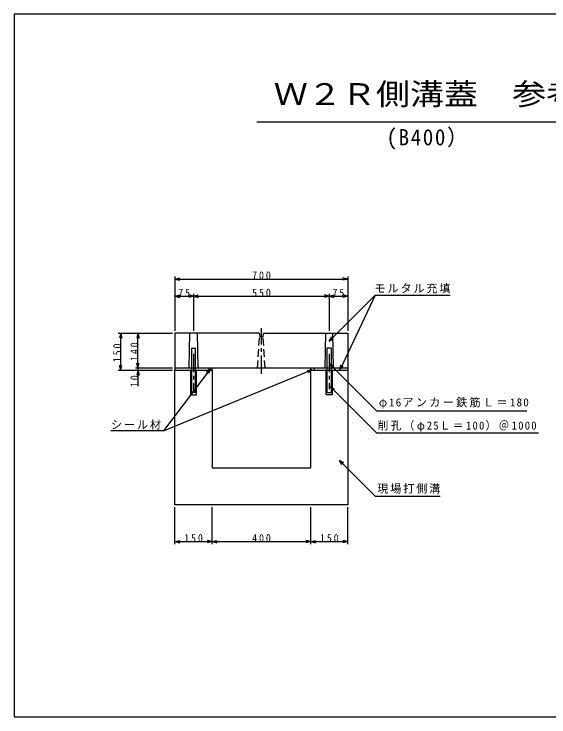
# Model space of a CAD drawing. Units: millimetres on the paper, enlarged 20 times, with parts at other scales. Extents: x -8261 to 8589, y -8275 to 4017.
# Drawn here: x -2209 to 681, y -8082 to -4282 of the extents above; entities that cross this region are included whole.
import ezdxf
from ezdxf.enums import TextEntityAlignment as Align

# ---------------------------------------------------------------- set-up
doc = ezdxf.new("R2010")
doc.units = ezdxf.units.MM
doc.header["$LTSCALE"] = 20
doc.linetypes.add('CHAIN1', pattern=[8, 5, -1, 1, -1])
doc.linetypes.add('DASHED2', pattern=[3, 2, -1])
for name, color, linetype in [('1-9', 3, 'Continuous'), ('1-F', 7, 'Continuous'), ('3-0', 4, 'Continuous')]:
    doc.layers.add(name, color=color, linetype=linetype)
doc.styles.add('ＭＳ ゴシック', font='')
doc.styles.get('ＭＳ ゴシック').set_extended_font_data('MS Gothic')

msp = doc.modelspace()

# ---------------------------------------------------------------- linework, layer by layer
at = {"layer": '1-9', "color": 4}
msp.add_line((-897.41, -4864.15), (1875.91, -4864.13), dxfattribs=at)
at = {"layer": '1-F'}
for p, q in [((3351.25, -4281.72), (-2208.75, -4281.72)), ((-2208.75, -4281.72), (-2208.75, -8081.72)), ((-2208.75, -8081.72), (3351.25, -8081.72))]:
    msp.add_line(p, q, dxfattribs=at)
at = {"layer": '3-0'}
for p, q in [((-1339.16, -5700.77), (-1339.16, -5794.1)), ((-1339.16, -5714.1), (-1313.4, -5707.2)), ((-1339.16, -5714.1), (-1313.4, -5721)), ((-1339.16, -5714.1), (-405.83, -5714.1)), ((-405.83, -5714.1), (-431.58, -5707.2)), ((-405.83, -5714.1), (-431.58, -5721)), ((-405.83, -5700.77), (-405.83, -5794.1)), ((-1339.16, -5794.1), (-1339.16, -5994.1)), ((-1339.16, -5807.43), (-1313.4, -5800.53)), ((-1339.16, -5807.43), (-1239.16, -5807.43)), ((-1339.16, -5807.43), (-1313.4, -5814.33)), ((-1239.16, -5807.43), (-1264.92, -5800.53)), ((-1239.16, -5807.43), (-1264.92, -5814.33)), ((-1239.16, -5794.1), (-1239.16, -5994.1)), ((-1239.16, -5807.43), (-1213.4, -5800.53)), ((-1239.16, -5807.43), (-1213.4, -5814.33)), ((-1239.16, -5807.43), (-505.83, -5807.43)), ((-505.83, -5807.43), (-531.58, -5800.53)), ((-505.83, -5807.43), (-531.58, -5814.33)), ((-505.83, -5794.1), (-505.83, -5994.1)), ((-505.83, -5807.43), (-480.07, -5800.53)), ((-505.83, -5807.43), (-405.83, -5807.43)), ((-505.83, -5807.43), (-480.07, -5814.33)), ((-405.83, -5807.43), (-431.58, -5800.53)), ((-405.83, -5807.43), (-431.58, -5814.33)), ((-405.83, -5794.1), (-405.83, -5994.1)), ((-257.75, -5802.11), (148.45, -5802.11)), ((-1645.83, -6007.43), (-1552.49, -6007.43)), ((-1632.49, -6007.43), (-1625.59, -6033.19)), ((-1552.49, -6007.43), (-1352.49, -6007.43)), ((-1539.16, -6007.43), (-1532.26, -6033.19)), ((-505.83, -6050.18), (-492.49, -6027.09)), ((-505.83, -6050.18), (-482.73, -6036.85)), ((-1632.49, -6207.43), (-1639.39, -6181.67)), ((-1632.49, -6207.43), (-1625.59, -6181.67)), ((-1539.16, -6194.1), (-1546.06, -6168.34)), ((-1539.16, -6194.1), (-1546.06, -6168.34)), ((-1539.16, -6194.1), (-1532.26, -6168.34)), ((-1539.16, -6194.1), (-1532.26, -6168.34)), ((-505.83, -6170.28), (-249.94, -6426.17)), ((-505.83, -6170.28), (-482.73, -6183.61)), ((-505.83, -6170.28), (-492.49, -6193.38)), ((-447.49, -6203.46), (-442.38, -6177.29)), ((-447.49, -6203.46), (-429.97, -6183.35)), ((-1645.83, -6207.43), (-1552.49, -6207.43)), ((-1552.49, -6194.1), (-1352.49, -6194.1)), ((-1552.49, -6207.43), (-1352.49, -6207.43)), ((-1539.16, -6207.43), (-1546.06, -6233.19)), ((-1539.16, -6194.1), (-1539.16, -6293.1)), ((-1539.16, -6207.43), (-1532.26, -6233.19)), ((-1148.65, -6200.92), (-1400.98, -6534.72)), ((-1400.98, -6534.72), (-599.74, -6204.56)), ((-1148.65, -6200.92), (-1169.69, -6217.31)), ((-1148.65, -6200.92), (-1158.68, -6225.63)), ((-599.74, -6204.56), (-625.89, -6209.78)), ((-599.74, -6204.56), (-619.77, -6222.16)), ((-500.5, -6295.57), (-250.9, -6545.18)), ((-500.5, -6295.57), (-477.41, -6308.91)), ((-500.5, -6295.57), (-487.17, -6318.67)), ((-249.94, -6426.17), (562.12, -6426.17)), ((-1400.98, -6534.72), (-1685.21, -6534.72)), ((-250.9, -6545.18), (625.78, -6545.18)), ((-451.95, -6693.69), (-257.31, -6888.33)), ((-451.95, -6693.69), (-428.86, -6707.03)), ((-451.95, -6693.69), (-438.62, -6716.79)), ((-257.31, -6888.33), (93.5, -6888.33)), ((-1339.16, -7147.43), (-1339.16, -6947.43)), ((-1139.16, -7147.43), (-1139.16, -6947.43)), ((-605.83, -7147.43), (-605.83, -6947.43)), ((-405.83, -7147.43), (-405.83, -6947.43)), ((-1339.16, -7134.1), (-1313.4, -7127.2)), ((-1339.16, -7134.1), (-1139.16, -7134.1)), ((-1339.16, -7134.1), (-1313.4, -7141)), ((-1139.16, -7134.1), (-1164.92, -7127.2)), ((-1139.16, -7134.1), (-1164.92, -7141)), ((-1139.16, -7134.1), (-1113.4, -7127.2)), ((-1139.16, -7134.1), (-1113.4, -7141)), ((-1139.16, -7134.1), (-605.83, -7134.1)), ((-605.83, -7134.1), (-631.58, -7127.2)), ((-605.83, -7134.1), (-631.58, -7141)), ((-605.83, -7134.1), (-580.07, -7127.2)), ((-605.83, -7134.1), (-405.83, -7134.1)), ((-605.83, -7134.1), (-580.07, -7141)), ((-405.83, -7134.1), (-431.58, -7127.2)), ((-405.83, -7134.1), (-431.58, -7141))]:
    msp.add_line(p, q, dxfattribs=at)
at = {"layer": '3-0', "color": 7, "linetype": 'CHAIN1'}
for p, q in [((-872.49, -6227.43), (-872.49, -5980.77)), ((-1239.16, -6118.1), (-1239.16, -6315.5)), ((-505.83, -6118.1), (-505.83, -6309.68))]:
    msp.add_line(p, q, dxfattribs=at)
at = {"layer": '3-0', "color": 2}
for p, q in [((-1339.16, -6007.43), (-1339.16, -6194.1)), ((-886.49, -6007.43), (-1339.16, -6007.43)), ((-1262.49, -6194.1), (-1259.16, -6007.43)), ((-1219.16, -6007.43), (-1215.83, -6194.1)), ((-886.49, -6007.43), (-882.49, -6011.68)), ((-882.49, -6011.68), (-881.16, -6027.43)), ((-882.49, -6027.43), (-862.49, -6027.43)), ((-862.49, -6011.68), (-863.83, -6027.43)), ((-858.49, -6007.43), (-862.49, -6011.68)), ((-858.49, -6007.43), (-405.83, -6007.43)), ((-525.83, -6007.43), (-529.16, -6194.1)), ((-482.49, -6194.1), (-485.83, -6007.43)), ((-405.83, -6007.43), (-405.83, -6194.1)), ((-1249.83, -6087.43), (-1228.49, -6087.43)), ((-1249.83, -6087.43), (-1249.83, -6327.43)), ((-1228.49, -6327.43), (-1228.49, -6087.43)), ((-495.16, -6087.43), (-516.49, -6087.43)), ((-516.49, -6327.43), (-516.49, -6087.43)), ((-495.16, -6087.43), (-495.16, -6327.43)), ((-1339.16, -6194.1), (-1339.16, -6207.43)), ((-1339.16, -6194.1), (-405.83, -6194.1)), ((-1156.94, -6194.1), (-1156.94, -6207.43)), ((-1139.16, -6207.43), (-1139.16, -6734.1)), ((-605.83, -6207.43), (-605.83, -6194.1)), ((-588.05, -6194.1), (-588.05, -6207.43)), ((-405.83, -6194.1), (-405.83, -6207.43)), ((-1228.49, -6327.43), (-1249.83, -6327.43)), ((-516.49, -6327.43), (-495.16, -6327.43)), ((-1139.16, -6734.1), (-605.83, -6734.1)), ((-405.83, -6934.1), (-1339.16, -6934.1))]:
    msp.add_line(p, q, dxfattribs=at)
at = {"layer": '3-0', "color": 2, "linetype": 'DASHED2'}
for p, q in [((-892.49, -6194.1), (-882.49, -6027.43)), ((-852.49, -6194.1), (-862.49, -6027.43))]:
    msp.add_line(p, q, dxfattribs=at)
at = {"layer": '3-0'}
for points in [[(-505.83, -6050.18), (-257.75, -5802.11), (-447.49, -6203.46)], [(-1632.49, -6207.43), (-1632.49, -6007.43), (-1639.39, -6033.19)], [(-1539.16, -6194.1), (-1539.16, -6007.43), (-1546.06, -6033.19)]]:
    msp.add_lwpolyline(points, dxfattribs=at)
at = {"layer": '3-0', "color": 2}
for points in [[(-1339.16, -6934.1), (-1339.16, -6207.43), (-1139.16, -6207.43), (-1139.16, -6194.1)], [(-1255.83, -6207.43), (-1255.83, -6340.77), (-1222.49, -6340.77), (-1222.49, -6207.43)], [(-605.83, -6734.1), (-605.83, -6207.43), (-405.83, -6207.43), (-405.83, -6934.1)], [(-489.16, -6207.43), (-489.16, -6340.77), (-522.49, -6340.77), (-522.49, -6207.43)]]:
    msp.add_lwpolyline(points, dxfattribs=at)

# ---------------------------------------------------------------- texts
at = {"layer": '1-9', "color": 2, "style": 'ＭＳ ゴシック', "width": 1.15}
msp.add_text(' Ｗ２Ｒ側溝蓋\u3000参考施工断面図 ', height=117.3, dxfattribs=at).set_placement((-897.41, -4807.95), align=Align.BOTTOM_LEFT)
at = {"layer": '1-9', "insert": (-196.47, -5014.96), "char_height": 87.98, "attachment_point": 7, "style": 'ＭＳ ゴシック'}
msp.add_mtext('\\T1.15;\\W0.95;(B400）', dxfattribs=at)
at = {"layer": '3-0', "color": 7, "char_height": 43.99, "attachment_point": 7, "style": 'ＭＳ ゴシック'}
for s, insert in [('\\T1.38;\\W0.9;700', (-922.49, -5717.43)), ('\\T1.17;モルタル充填', (-261.55, -5791.85)), ('\\T1.36;\\W0.9;75', (-1321.66, -5810.77)), ('\\T1.38;\\W0.9;550', (-922.49, -5810.77)), ('\\T1.36;\\W0.9;75', (-488.33, -5810.77)), ('\\T1.21;φ16アンカー鉄筋Ｌ＝180', (-237.88, -6414.88)), ('\\T1.17;シール材', (-1685.21, -6528.51)), ('\\T1.24;\\W0.95;削孔（φ25Ｌ＝100）＠1000', (-244.22, -6540.18)), ('\\T1.17;現場打側溝', (-246.5, -6874.57)), ('\\T1.37;\\W0.9;150', (-1289.16, -7137.43)), ('\\T1.38;\\W0.9;400', (-922.49, -7137.43)), ('\\T1.38;\\W0.9;150', (-555.83, -7137.43))]:
    msp.add_mtext(s, dxfattribs=dict(at, insert=insert))
at = {"layer": '3-0', "color": 7, "char_height": 43.99, "attachment_point": 7, "rotation": 90, "style": 'ＭＳ ゴシック'}
for s, insert in [('\\T1.38;\\W0.9;150', (-1629.16, -6164.1)), ('\\T1.38;\\W0.9;140', (-1535.83, -6157.43)), ('\\T1.36;\\W0.9;10', (-1535.83, -6297.92))]:
    msp.add_mtext(s, dxfattribs=dict(at, insert=insert))

doc.saveas('drawing.dxf')
